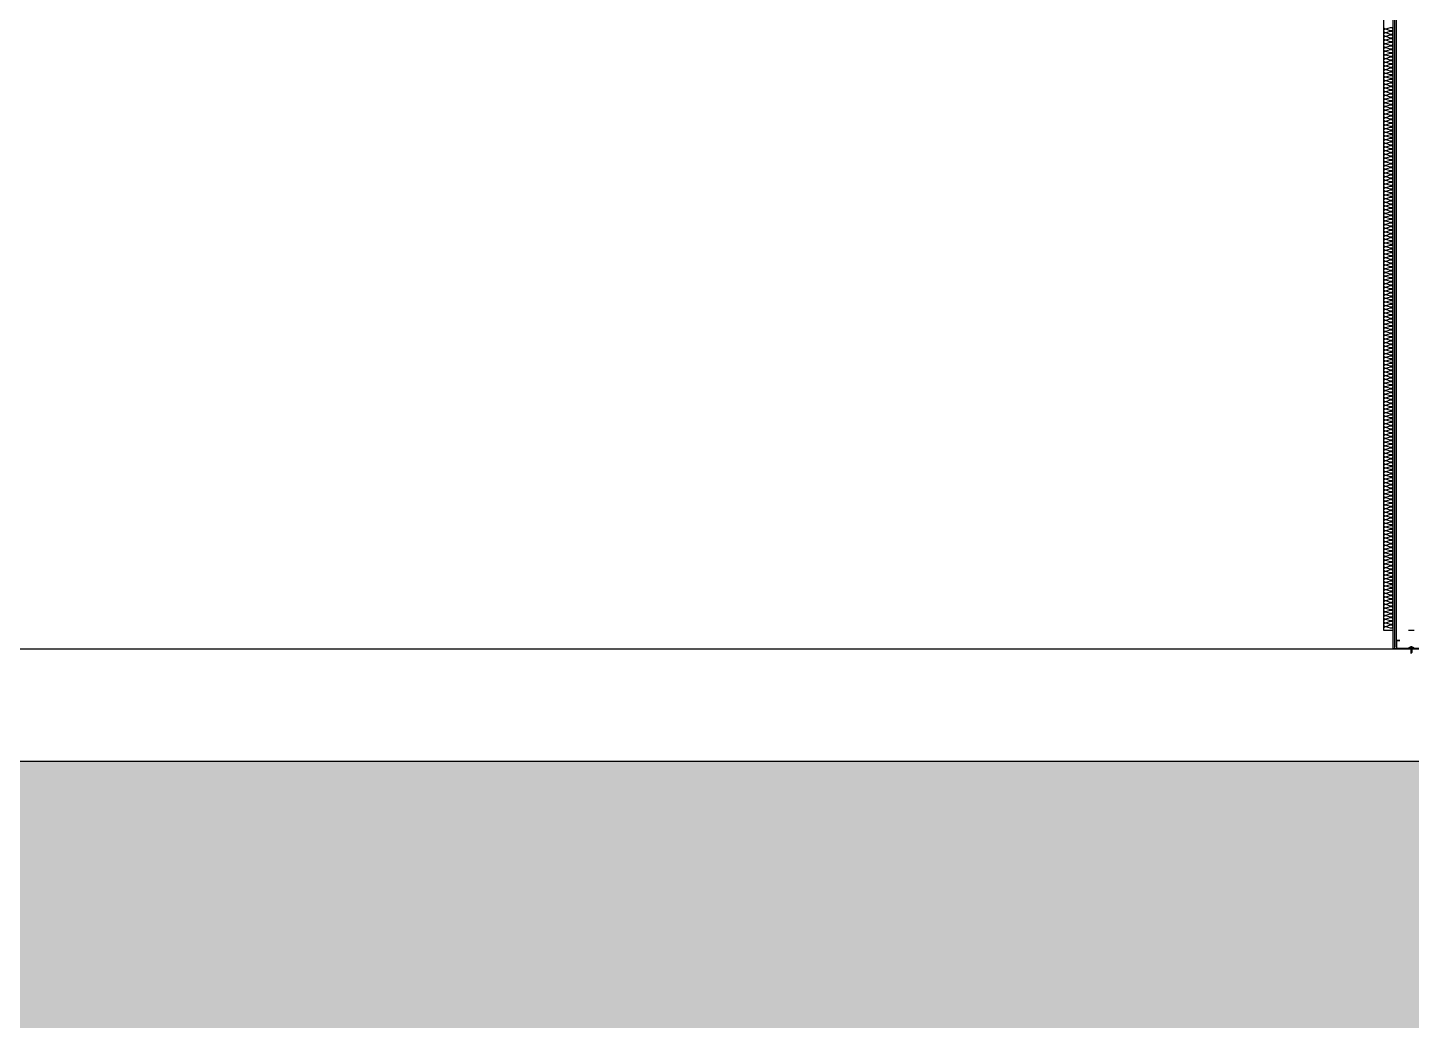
# Model space of a CAD drawing. Header units: millimetres. Extents: x 19868 to 801382, y -4805 to 85279.
# Drawn here: x 337488 to 344988, y 32914 to 38296 of the extents above; entities that cross this region are included whole.
import ezdxf

# ---------------------------------------------------------------- set-up
doc = ezdxf.new("R2010")
doc.units = ezdxf.units.MM
doc.header["$LTSCALE"] = 250
for name, color, linetype in [('8입면선', 8, 'Continuous'), ('A-FIN', 6, 'Continuous'), ('A-WALL-D', 7, 'Continuous'), ('A-버림CONC', 4, 'Continuous'), ('GAGAM-DT', 7, 'Continuous'), ('ISL', 251, 'Continuous'), ('입면', 7, 'Continuous'), ('지반', 254, 'Continuous')]:
    doc.layers.add(name, color=color, linetype=linetype)
doc.layers.add('CK', color=221, linetype='Continuous', plot=False)

# ---------------------------------------------------------------- blocks, each defined once
blk = doc.blocks.new('*U117')
at = {"layer": '8입면선', "color": 8}
for p, q in [((3316397.6, 471911.4), (3316397.6, 480331.4)), ((3316577.6, 471911.4), (3316577.6, 480331.4))]:
    blk.add_line(p, q, dxfattribs=at)
at = {"layer": 'A-WALL-D'}
for p, q in [((3316387.6, 480331.4), (3316387.6, 471911.4)), ((3316407.6, 480331.4), (3316387.6, 480331.4)), ((3316407.6, 471921.4), (3316407.6, 480331.4)), ((3316567.6, 471921.4), (3316567.6, 480331.4)), ((3316587.6, 480331.4), (3316567.6, 480331.4)), ((3316587.6, 480331.4), (3316587.6, 471911.4)), ((3316407.6, 471911.4), (3316387.6, 471911.4)), ((3316587.6, 471911.4), (3316567.6, 471911.4))]:
    blk.add_line(p, q, dxfattribs=at)
at = {"layer": 'CK', "linetype": 'Continuous'}
blk.add_line((3316472.9, 472011.4), (3316502.3, 472011.4), dxfattribs=at)
at = {"layer": 'GAGAM-DT', "color": 8}
for p, q in [((3316492.7, 480325.6), (3316482.8, 480325.6)), ((3316482.8, 480325.6), (3316482.8, 480322.1)), ((3316491.2, 480320.6), (3316484.3, 480320.6)), ((3316485.3, 480325.6), (3316485.3, 480357)), ((3316490.3, 480351.5), (3316485.3, 480357)), ((3316485.3, 480325.6), (3316485.3, 480320.6)), ((3316490.3, 480325.6), (3316490.3, 480351.5)), ((3316490.3, 480325.6), (3316490.3, 480320.6)), ((3316492.7, 480325.6), (3316492.7, 480322.1)), ((3316482.8, 471917.2), (3316482.8, 471920.7)), ((3316492.7, 471917.2), (3316482.8, 471917.2)), ((3316491.2, 471922.2), (3316484.3, 471922.2)), ((3316485.3, 471917.2), (3316485.3, 471922.2)), ((3316485.3, 471917.2), (3316485.3, 471885.8)), ((3316490.3, 471917.2), (3316490.3, 471922.2)), ((3316490.3, 471917.2), (3316490.3, 471891.3)), ((3316492.7, 471917.2), (3316492.7, 471920.7)), ((3316490.3, 471891.3), (3316485.3, 471885.8))]:
    blk.add_line(p, q, dxfattribs=at)
for centre, start, end in [((3316484.3, 480322.1), 180, 270), ((3316491.2, 480322.1), 270, 0), ((3316484.3, 471920.7), 90, 180), ((3316491.2, 471920.7), 0, 90)]:
    blk.add_arc(centre, 1.51, start, end, dxfattribs=at)
at = {"layer": '입면', "color": 6}
for p, q in [((3316407.6, 480286.4), (3316407.6, 480331.4)), ((3316407.6, 480331.4), (3316472.9, 480331.4)), ((3316472.4, 480330.2), (3316408.8, 480330.2)), ((3316408.8, 480330.2), (3316408.8, 480287.6)), ((3316477.4, 480324.4), (3316472.4, 480330.2)), ((3316472.9, 480331.4), (3316477.9, 480325.6)), ((3316497.8, 480324.4), (3316477.4, 480324.4)), ((3316477.9, 480325.6), (3316497.3, 480325.6)), ((3316497.3, 480325.6), (3316502.3, 480331.4)), ((3316502.8, 480330.2), (3316497.8, 480324.4)), ((3316502.3, 480331.4), (3316567.6, 480331.4)), ((3316566.4, 480330.2), (3316502.8, 480330.2)), ((3316566.4, 480287.6), (3316566.4, 480330.2)), ((3316567.6, 480331.4), (3316567.6, 480286.4)), ((3316425.4, 480286.4), (3316407.6, 480286.4)), ((3316408.8, 480287.6), (3316425.4, 480287.6)), ((3316425.4, 480287.6), (3316425.4, 480286.4)), ((3316549.8, 480286.4), (3316549.8, 480287.6)), ((3316549.8, 480287.6), (3316566.4, 480287.6)), ((3316567.6, 480286.4), (3316549.8, 480286.4)), ((3316425.4, 471956.4), (3316407.6, 471956.4)), ((3316407.6, 471956.4), (3316407.6, 471911.4)), ((3316407.6, 471911.4), (3316472.9, 471911.4)), ((3316408.8, 471912.6), (3316408.8, 471955.2)), ((3316408.8, 471955.2), (3316425.4, 471955.2)), ((3316472.4, 471912.6), (3316408.8, 471912.6)), ((3316425.4, 471955.2), (3316425.4, 471956.4)), ((3316477.4, 471918.5), (3316472.4, 471912.6)), ((3316472.9, 471911.4), (3316477.9, 471917.3)), ((3316497.8, 471918.5), (3316477.4, 471918.5)), ((3316477.9, 471917.3), (3316497.3, 471917.3)), ((3316497.3, 471917.3), (3316502.3, 471911.4)), ((3316502.8, 471912.6), (3316497.8, 471918.5)), ((3316502.3, 471911.4), (3316567.6, 471911.4)), ((3316566.4, 471912.6), (3316502.8, 471912.6)), ((3316567.6, 471956.4), (3316549.8, 471956.4)), ((3316549.8, 471956.4), (3316549.8, 471955.2)), ((3316549.8, 471955.2), (3316566.4, 471955.2)), ((3316566.4, 471955.2), (3316566.4, 471912.6)), ((3316567.6, 471911.4), (3316567.6, 471956.4))]:
    blk.add_line(p, q, dxfattribs=at)

msp = doc.modelspace()

# ---------------------------------------------------------------- hatches: boundary and pattern name
at = {"layer": '지반'}
h = msp.add_hatch(dxfattribs=at)
h.set_pattern_fill('EARTH', color=251, scale=70, angle=45)
h.paths.add_polyline_path([(230117.8, 33228.9), (230117.8, 23234.4), (380882.4, 23234.4), (380882.4, 34608.9), (372088.2, 34608.9), (372088.2, 34478.9), (372138.2, 34478.9), (372138.2, 34418.9), (371888.2, 34418.9), (371888.2, 34478.9), (371938.2, 34478.9), (371938.2, 34628.9), (369888.2, 34628.9), (369888.2, 33808.9), (369988.2, 33808.9), (369988.2, 33748.9), (369018.2, 33748.9), (369018.2, 33808.9), (369118.2, 33808.9), (369118.2, 34448.9), (368478.2, 34448.9), (368298.2, 34268.9), (366478.2, 34268.9), (366298.2, 34448.9), (365558.2, 34448.9), (365558.2, 33808.9), (365658.2, 33808.9), (365658.2, 33748.9), (364718.2, 33748.9), (364718.2, 33808.9), (364818.2, 33808.9), (364818.2, 34248.9), (359718.2, 34248.9), (359648.2, 34318.9), (332888.2, 34318.9), (332888.2, 33878.9), (332988.2, 33878.9), (332988.2, 33818.9), (332188.2, 33818.9), (332188.2, 33878.9), (332288.2, 33878.9), (332288.2, 34518.9), (331358.2, 34518.9), (331178.2, 34338.9), (329598.2, 34338.9), (329418.2, 34518.9), (328588.2, 34518.9), (328588.2, 33878.9), (328688.2, 33878.9), (328688.2, 33818.9), (327888.2, 33818.9), (327888.2, 33078.9), (327988.2, 33078.9), (327988.2, 33018.9), (327388.2, 33018.9), (327388.2, 33078.9), (327488.2, 33078.9), (327488.2, 33418.9), (324988.2, 33418.9), (324988.2, 32878.9), (325088.2, 32878.9), (325088.2, 32818.9), (324288.2, 32818.9), (324288.2, 32878.9), (324388.2, 32878.9), (324388.2, 33418.9), (320338.2, 33418.9), (319938.2, 33018.9), (307728.2, 33018.9), (307658.2, 32948.9), (300918.2, 32948.9), (300918.2, 33008.9), (301018.2, 33008.9), (301018.2, 33848.9), (301618.2, 33848.9), (301618.2, 34398.9), (298258.2, 34398.9), (298258.2, 33808.9), (298358.2, 33808.9), (298358.2, 33748.9), (297388.2, 33748.9), (297388.2, 33808.9), (297488.2, 33808.9), (297488.2, 34622.3), (297370.2, 34622.3), (297370.2, 34603.9), (297320.2, 34603.9), (297320.2, 34622.3), (297088.2, 34622.3), (297088.2, 34682.3), (297138.2, 34682.3), (297138.2, 34831.6), (294813.2, 34820.3), (292488.3, 34808.9), (280638.2, 34568.9), (268788.2, 34328.9), (245888.2, 34228.9), (237788.2, 33228.9)])

# ---------------------------------------------------------------- linework, layer by layer
at = {"layer": 'A-FIN'}
msp.add_line((332488.2, 34928.9), (365288.2, 34928.9), dxfattribs=at)
at = {"layer": 'A-버림CONC'}
msp.add_lwpolyline([(332888.2, 34318.9), (359648.2, 34318.9), (359718.2, 34248.9), (364818.2, 34248.9)], dxfattribs=at)
at = {"layer": 'ISL'}
msp.add_lwpolyline([(332488.2, 35028.9), (332538.2, 35028.9), (332538.2, 42428.9), (333338.2, 42428.9), (333338.2, 43328.9), (337438.2, 43328.9), (337438.2, 42378.9), (338338.2, 42378.9), (338338.2, 43298.9), (344838.2, 43298.9), (344838.2, 35028.9), (344888.2, 35028.9)], dxfattribs=at)
msp.add_lwpolyline([(344838.2, 38298.9, 0.509267), (344850.3, 38290.1), (344876.1, 38297.8, -1.372593), (344876.1, 38280.1), (344850.3, 38287.8, 0.509267), (344838.2, 38278.9, 0.509267), (344850.3, 38270.1), (344876.1, 38277.8, -1.372593), (344876.1, 38260.1), (344850.3, 38267.8, 0.509267), (344838.2, 38258.9, 0.509267), (344850.3, 38250.1), (344876.1, 38257.8, -1.372593), (344876.1, 38240.1), (344850.3, 38247.8, 0.509267), (344838.2, 38238.9, 0.509267), (344850.3, 38230.1), (344876.1, 38237.8, -1.372593), (344876.1, 38220.1), (344850.3, 38227.8, 0.509267), (344838.2, 38218.9, 0.509267), (344850.3, 38210.1), (344876.1, 38217.8, -1.372593), (344876.1, 38200.1), (344850.3, 38207.8, 0.509267), (344838.2, 38198.9, 0.509267), (344850.3, 38190.1), (344876.1, 38197.8, -1.372593), (344876.1, 38180.1), (344850.3, 38187.8, 0.509267), (344838.2, 38178.9, 0.509267), (344850.3, 38170.1), (344876.1, 38177.8, -1.372593), (344876.1, 38160.1), (344850.3, 38167.8, 0.509267), (344838.2, 38158.9, 0.509267), (344850.3, 38150.1), (344876.1, 38157.8, -1.372593), (344876.1, 38140.1), (344850.3, 38147.8, 0.509267), (344838.2, 38138.9, 0.509267), (344850.3, 38130.1), (344876.1, 38137.8, -1.372593), (344876.1, 38120.1), (344850.3, 38127.8, 0.509267), (344838.2, 38118.9, 0.509267), (344850.3, 38110.1), (344876.1, 38117.8, -1.372593), (344876.1, 38100.1), (344850.3, 38107.8, 0.509267), (344838.2, 38098.9, 0.509267), (344850.3, 38090.1), (344876.1, 38097.8, -1.372593), (344876.1, 38080.1), (344850.3, 38087.8, 0.509267), (344838.2, 38078.9, 0.509267), (344850.3, 38070.1), (344876.1, 38077.8, -1.372593), (344876.1, 38060.1), (344850.3, 38067.8, 0.509267), (344838.2, 38058.9, 0.509267), (344850.3, 38050.1), (344876.1, 38057.8, -1.372593), (344876.1, 38040.1), (344850.3, 38047.8, 0.509267), (344838.2, 38038.9, 0.509267), (344850.3, 38030.1), (344876.1, 38037.8, -1.372593), (344876.1, 38020.1), (344850.3, 38027.8, 0.509267), (344838.2, 38018.9, 0.509267), (344850.3, 38010.1), (344876.1, 38017.8, -1.372593), (344876.1, 38000.1), (344850.3, 38007.8, 0.509267), (344838.2, 37998.9, 0.509267), (344850.3, 37990.1), (344876.1, 37997.8, -1.372593), (344876.1, 37980.1), (344850.3, 37987.8, 0.509267), (344838.2, 37978.9, 0.509267), (344850.3, 37970.1), (344876.1, 37977.8, -1.372593), (344876.1, 37960.1), (344850.3, 37967.8, 0.509267), (344838.2, 37958.9, 0.509267), (344850.3, 37950.1), (344876.1, 37957.8, -1.372593), (344876.1, 37940.1), (344850.3, 37947.8, 0.509267), (344838.2, 37938.9, 0.509267), (344850.3, 37930.1), (344876.1, 37937.8, -1.372593), (344876.1, 37920.1), (344850.3, 37927.8, 0.509267), (344838.2, 37918.9, 0.509267), (344850.3, 37910.1), (344876.1, 37917.8, -1.372593), (344876.1, 37900.1), (344850.3, 37907.8, 0.509267), (344838.2, 37898.9, 0.509267), (344850.3, 37890.1), (344876.1, 37897.8, -1.372593), (344876.1, 37880.1), (344850.3, 37887.8, 0.509267), (344838.2, 37878.9, 0.509267), (344850.3, 37870.1), (344876.1, 37877.8, -1.372593), (344876.1, 37860.1), (344850.3, 37867.8, 0.509267), (344838.2, 37858.9, 0.509267), (344850.3, 37850.1), (344876.1, 37857.8, -1.372593), (344876.1, 37840.1), (344850.3, 37847.8, 0.509267), (344838.2, 37838.9, 0.509267), (344850.3, 37830.1), (344876.1, 37837.8, -1.372593), (344876.1, 37820.1), (344850.3, 37827.8, 0.509267), (344838.2, 37818.9, 0.509267), (344850.3, 37810.1), (344876.1, 37817.8, -1.372593), (344876.1, 37800.1), (344850.3, 37807.8, 0.509267), (344838.2, 37798.9, 0.509267), (344850.3, 37790.1), (344876.1, 37797.8, -1.372593), (344876.1, 37780.1), (344850.3, 37787.8, 0.509267), (344838.2, 37778.9, 0.509267), (344850.3, 37770.1), (344876.1, 37777.8, -1.372593), (344876.1, 37760.1), (344850.3, 37767.8, 0.509267), (344838.2, 37758.9, 0.509267), (344850.3, 37750.1), (344876.1, 37757.8, -1.372593), (344876.1, 37740.1), (344850.3, 37747.8, 0.509267), (344838.2, 37738.9, 0.509267), (344850.3, 37730.1), (344876.1, 37737.8, -1.372593), (344876.1, 37720.1), (344850.3, 37727.8, 0.509267), (344838.2, 37718.9, 0.509267), (344850.3, 37710.1), (344876.1, 37717.8, -1.372593), (344876.1, 37700.1), (344850.3, 37707.8, 0.509267), (344838.2, 37698.9, 0.509267), (344850.3, 37690.1), (344876.1, 37697.8, -1.372593), (344876.1, 37680.1), (344850.3, 37687.8, 0.509267), (344838.2, 37678.9, 0.509267), (344850.3, 37670.1), (344876.1, 37677.8, -1.372593), (344876.1, 37660.1), (344850.3, 37667.8, 0.509267), (344838.2, 37658.9, 0.509267), (344850.3, 37650.1), (344876.1, 37657.8, -1.372593), (344876.1, 37640.1), (344850.3, 37647.8, 0.509267), (344838.2, 37638.9, 0.509267), (344850.3, 37630.1), (344876.1, 37637.8, -1.372593), (344876.1, 37620.1), (344850.3, 37627.8, 0.509267), (344838.2, 37618.9, 0.509267), (344850.3, 37610.1), (344876.1, 37617.8, -1.372593), (344876.1, 37600.1), (344850.3, 37607.8, 0.509267), (344838.2, 37598.9, 0.509267), (344850.3, 37590.1), (344876.1, 37597.8, -1.372593), (344876.1, 37580.1), (344850.3, 37587.8, 0.509267), (344838.2, 37578.9, 0.509267), (344850.3, 37570.1), (344876.1, 37577.8, -1.372593), (344876.1, 37560.1), (344850.3, 37567.8, 0.509267), (344838.2, 37558.9, 0.509267), (344850.3, 37550.1), (344876.1, 37557.8, -1.372593), (344876.1, 37540.1), (344850.3, 37547.8, 0.509267), (344838.2, 37538.9, 0.509267), (344850.3, 37530.1), (344876.1, 37537.8, -1.372593), (344876.1, 37520.1), (344850.3, 37527.8, 0.509267), (344838.2, 37518.9, 0.509267), (344850.3, 37510.1), (344876.1, 37517.8, -1.372593), (344876.1, 37500.1), (344850.3, 37507.8, 0.509267), (344838.2, 37498.9, 0.509267), (344850.3, 37490.1), (344876.1, 37497.8, -1.372593), (344876.1, 37480.1), (344850.3, 37487.8, 0.509267), (344838.2, 37478.9, 0.509267), (344850.3, 37470.1), (344876.1, 37477.8, -1.372593), (344876.1, 37460.1), (344850.3, 37467.8, 0.509267), (344838.2, 37458.9, 0.509267), (344850.3, 37450.1), (344876.1, 37457.8, -1.372593), (344876.1, 37440.1), (344850.3, 37447.8, 0.509267), (344838.2, 37438.9, 0.509267), (344850.3, 37430.1), (344876.1, 37437.8, -1.372593), (344876.1, 37420.1), (344850.3, 37427.8, 0.509267), (344838.2, 37418.9, 0.509267), (344850.3, 37410.1), (344876.1, 37417.8, -1.372593), (344876.1, 37400.1), (344850.3, 37407.8, 0.509267), (344838.2, 37398.9, 0.509267), (344850.3, 37390.1), (344876.1, 37397.8, -1.372593), (344876.1, 37380.1), (344850.3, 37387.8, 0.509267), (344838.2, 37378.9, 0.509267), (344850.3, 37370.1), (344876.1, 37377.8, -1.372593), (344876.1, 37360.1), (344850.3, 37367.8, 0.509267), (344838.2, 37358.9, 0.509267), (344850.3, 37350.1), (344876.1, 37357.8, -1.372593), (344876.1, 37340.1), (344850.3, 37347.8, 0.509267), (344838.2, 37338.9, 0.509267), (344850.3, 37330.1), (344876.1, 37337.8, -1.372593), (344876.1, 37320.1), (344850.3, 37327.8, 0.509267), (344838.2, 37318.9, 0.509267), (344850.3, 37310.1), (344876.1, 37317.8, -1.372593), (344876.1, 37300.1), (344850.3, 37307.8, 0.509267), (344838.2, 37298.9, 0.509267), (344850.3, 37290.1), (344876.1, 37297.8, -1.372593), (344876.1, 37280.1), (344850.3, 37287.8, 0.509267), (344838.2, 37278.9, 0.509267), (344850.3, 37270.1), (344876.1, 37277.8, -1.372593), (344876.1, 37260.1), (344850.3, 37267.8, 0.509267), (344838.2, 37258.9, 0.509267), (344850.3, 37250.1), (344876.1, 37257.8, -1.372593), (344876.1, 37240.1), (344850.3, 37247.8, 0.509267), (344838.2, 37238.9, 0.509267), (344850.3, 37230.1), (344876.1, 37237.8, -1.372593), (344876.1, 37220.1), (344850.3, 37227.8, 0.509267), (344838.2, 37218.9, 0.509267), (344850.3, 37210.1), (344876.1, 37217.8, -1.372593), (344876.1, 37200.1), (344850.3, 37207.8, 0.509267), (344838.2, 37198.9, 0.509267), (344850.3, 37190.1), (344876.1, 37197.8, -1.372593), (344876.1, 37180.1), (344850.3, 37187.8, 0.509267), (344838.2, 37178.9, 0.509267), (344850.3, 37170.1), (344876.1, 37177.8, -1.372593), (344876.1, 37160.1), (344850.3, 37167.8, 0.509267), (344838.2, 37158.9, 0.509267), (344850.3, 37150.1), (344876.1, 37157.8, -1.372593), (344876.1, 37140.1), (344850.3, 37147.8, 0.509267), (344838.2, 37138.9, 0.509267), (344850.3, 37130.1), (344876.1, 37137.8, -1.372593), (344876.1, 37120.1), (344850.3, 37127.8, 0.509267), (344838.2, 37118.9, 0.509267), (344850.3, 37110.1), (344876.1, 37117.8, -1.372593), (344876.1, 37100.1), (344850.3, 37107.8, 0.509267), (344838.2, 37098.9, 0.509267), (344850.3, 37090.1), (344876.1, 37097.8, -1.372593), (344876.1, 37080.1), (344850.3, 37087.8, 0.509267), (344838.2, 37078.9, 0.509267), (344850.3, 37070.1), (344876.1, 37077.8, -1.372593), (344876.1, 37060.1), (344850.3, 37067.8, 0.509267), (344838.2, 37058.9, 0.509267), (344850.3, 37050.1), (344876.1, 37057.8, -1.372593), (344876.1, 37040.1), (344850.3, 37047.8, 0.509267), (344838.2, 37038.9, 0.509267), (344850.3, 37030.1), (344876.1, 37037.8, -1.372593), (344876.1, 37020.1), (344850.3, 37027.8, 0.509267), (344838.2, 37018.9, 0.509267), (344850.3, 37010.1), (344876.1, 37017.8, -1.372593), (344876.1, 37000.1), (344850.3, 37007.8, 0.509267), (344838.2, 36998.9, 0.509267), (344850.3, 36990.1), (344876.1, 36997.8, -1.372593), (344876.1, 36980.1), (344850.3, 36987.8, 0.509267), (344838.2, 36978.9, 0.509267), (344850.3, 36970.1), (344876.1, 36977.8, -1.372593), (344876.1, 36960.1), (344850.3, 36967.8, 0.509267), (344838.2, 36958.9, 0.509267), (344850.3, 36950.1), (344876.1, 36957.8, -1.372593), (344876.1, 36940.1), (344850.3, 36947.8, 0.509267), (344838.2, 36938.9, 0.509267), (344850.3, 36930.1), (344876.1, 36937.8, -1.372593), (344876.1, 36920.1), (344850.3, 36927.8, 0.509267), (344838.2, 36918.9, 0.509267), (344850.3, 36910.1), (344876.1, 36917.8, -1.372593), (344876.1, 36900.1), (344850.3, 36907.8, 0.509267), (344838.2, 36898.9, 0.509267), (344850.3, 36890.1), (344876.1, 36897.8, -1.372593), (344876.1, 36880.1), (344850.3, 36887.8, 0.509267), (344838.2, 36878.9, 0.509267), (344850.3, 36870.1), (344876.1, 36877.8, -1.372593), (344876.1, 36860.1), (344850.3, 36867.8, 0.509267), (344838.2, 36858.9, 0.509267), (344850.3, 36850.1), (344876.1, 36857.8, -1.372593), (344876.1, 36840.1), (344850.3, 36847.8, 0.509267), (344838.2, 36838.9, 0.509267), (344850.3, 36830.1), (344876.1, 36837.8, -1.372593), (344876.1, 36820.1), (344850.3, 36827.8, 0.509267), (344838.2, 36818.9, 0.509267), (344850.3, 36810.1), (344876.1, 36817.8, -1.372593), (344876.1, 36800.1), (344850.3, 36807.8, 0.509267), (344838.2, 36798.9, 0.509267), (344850.3, 36790.1), (344876.1, 36797.8, -1.372593), (344876.1, 36780.1), (344850.3, 36787.8, 0.509267), (344838.2, 36778.9, 0.509267), (344850.3, 36770.1), (344876.1, 36777.8, -1.372593), (344876.1, 36760.1), (344850.3, 36767.8, 0.509267), (344838.2, 36758.9, 0.509267), (344850.3, 36750.1), (344876.1, 36757.8, -1.372593), (344876.1, 36740.1), (344850.3, 36747.8, 0.509267), (344838.2, 36738.9, 0.509267), (344850.3, 36730.1), (344876.1, 36737.8, -1.372593), (344876.1, 36720.1), (344850.3, 36727.8, 0.509267), (344838.2, 36718.9, 0.509267), (344850.3, 36710.1), (344876.1, 36717.8, -1.372593), (344876.1, 36700.1), (344850.3, 36707.8, 0.509267), (344838.2, 36698.9, 0.509267), (344850.3, 36690.1), (344876.1, 36697.8, -1.372593), (344876.1, 36680.1), (344850.3, 36687.8, 0.509267), (344838.2, 36678.9, 0.509267), (344850.3, 36670.1), (344876.1, 36677.8, -1.372593), (344876.1, 36660.1), (344850.3, 36667.8, 0.509267), (344838.2, 36658.9, 0.509267), (344850.3, 36650.1), (344876.1, 36657.8, -1.372593), (344876.1, 36640.1), (344850.3, 36647.8, 0.509267), (344838.2, 36638.9, 0.509267), (344850.3, 36630.1), (344876.1, 36637.8, -1.372593), (344876.1, 36620.1), (344850.3, 36627.8, 0.509267), (344838.2, 36618.9, 0.509267), (344850.3, 36610.1), (344876.1, 36617.8, -1.372593), (344876.1, 36600.1), (344850.3, 36607.8, 0.509267), (344838.2, 36598.9, 0.509267), (344850.3, 36590.1), (344876.1, 36597.8, -1.372593), (344876.1, 36580.1), (344850.3, 36587.8, 0.509267), (344838.2, 36578.9, 0.509267), (344850.3, 36570.1), (344876.1, 36577.8, -1.372593), (344876.1, 36560.1), (344850.3, 36567.8, 0.509267), (344838.2, 36558.9, 0.509267), (344850.3, 36550.1), (344876.1, 36557.8, -1.372593), (344876.1, 36540.1), (344850.3, 36547.8, 0.509267), (344838.2, 36538.9, 0.509267), (344850.3, 36530.1), (344876.1, 36537.8, -1.372593), (344876.1, 36520.1), (344850.3, 36527.8, 0.509267), (344838.2, 36518.9, 0.509267), (344850.3, 36510.1), (344876.1, 36517.8, -1.372593), (344876.1, 36500.1), (344850.3, 36507.8, 0.509267), (344838.2, 36498.9, 0.509267), (344850.3, 36490.1), (344876.1, 36497.8, -1.372593), (344876.1, 36480.1), (344850.3, 36487.8, 0.509267), (344838.2, 36478.9, 0.509267), (344850.3, 36470.1), (344876.1, 36477.8, -1.372593), (344876.1, 36460.1), (344850.3, 36467.8, 0.509267), (344838.2, 36458.9, 0.509267), (344850.3, 36450.1), (344876.1, 36457.8, -1.372593), (344876.1, 36440.1), (344850.3, 36447.8, 0.509267), (344838.2, 36438.9, 0.509267), (344850.3, 36430.1), (344876.1, 36437.8, -1.372593), (344876.1, 36420.1), (344850.3, 36427.8, 0.509267), (344838.2, 36418.9, 0.509267), (344850.3, 36410.1), (344876.1, 36417.8, -1.372593), (344876.1, 36400.1), (344850.3, 36407.8, 0.509267), (344838.2, 36398.9, 0.509267), (344850.3, 36390.1), (344876.1, 36397.8, -1.372593), (344876.1, 36380.1), (344850.3, 36387.8, 0.509267), (344838.2, 36378.9, 0.509267), (344850.3, 36370.1), (344876.1, 36377.8, -1.372593), (344876.1, 36360.1), (344850.3, 36367.8, 0.509267), (344838.2, 36358.9, 0.509267), (344850.3, 36350.1), (344876.1, 36357.8, -1.372593), (344876.1, 36340.1), (344850.3, 36347.8, 0.509267), (344838.2, 36338.9, 0.509267), (344850.3, 36330.1), (344876.1, 36337.8, -1.372593), (344876.1, 36320.1), (344850.3, 36327.8, 0.509267), (344838.2, 36318.9, 0.509267), (344850.3, 36310.1), (344876.1, 36317.8, -1.372593), (344876.1, 36300.1), (344850.3, 36307.8, 0.509267), (344838.2, 36298.9, 0.509267), (344850.3, 36290.1), (344876.1, 36297.8, -1.372593), (344876.1, 36280.1), (344850.3, 36287.8, 0.509267), (344838.2, 36278.9, 0.509267), (344850.3, 36270.1), (344876.1, 36277.8, -1.372593), (344876.1, 36260.1), (344850.3, 36267.8, 0.509267), (344838.2, 36258.9, 0.509267), (344850.3, 36250.1), (344876.1, 36257.8, -1.372593), (344876.1, 36240.1), (344850.3, 36247.8, 0.509267), (344838.2, 36238.9, 0.509267), (344850.3, 36230.1), (344876.1, 36237.8, -1.372593), (344876.1, 36220.1), (344850.3, 36227.8, 0.509267), (344838.2, 36218.9, 0.509267), (344850.3, 36210.1), (344876.1, 36217.8, -1.372593), (344876.1, 36200.1), (344850.3, 36207.8, 0.509267), (344838.2, 36198.9, 0.509267), (344850.3, 36190.1), (344876.1, 36197.8, -1.372593), (344876.1, 36180.1), (344850.3, 36187.8, 0.509267), (344838.2, 36178.9, 0.509267), (344850.3, 36170.1), (344876.1, 36177.8, -1.372593), (344876.1, 36160.1), (344850.3, 36167.8, 0.509267), (344838.2, 36158.9, 0.509267), (344850.3, 36150.1), (344876.1, 36157.8, -1.372593), (344876.1, 36140.1), (344850.3, 36147.8, 0.509267), (344838.2, 36138.9, 0.509267), (344850.3, 36130.1), (344876.1, 36137.8, -1.372593), (344876.1, 36120.1), (344850.3, 36127.8, 0.509267), (344838.2, 36118.9, 0.509267), (344850.3, 36110.1), (344876.1, 36117.8, -1.372593), (344876.1, 36100.1), (344850.3, 36107.8, 0.509267), (344838.2, 36098.9, 0.509267), (344850.3, 36090.1), (344876.1, 36097.8, -1.372593), (344876.1, 36080.1), (344850.3, 36087.8, 0.509267), (344838.2, 36078.9, 0.509267), (344850.3, 36070.1), (344876.1, 36077.8, -1.372593), (344876.1, 36060.1), (344850.3, 36067.8, 0.509267), (344838.2, 36058.9, 0.509267), (344850.3, 36050.1), (344876.1, 36057.8, -1.372593), (344876.1, 36040.1), (344850.3, 36047.8, 0.509267), (344838.2, 36038.9, 0.509267), (344850.3, 36030.1), (344876.1, 36037.8, -1.372593), (344876.1, 36020.1), (344850.3, 36027.8, 0.509267), (344838.2, 36018.9, 0.509267), (344850.3, 36010.1), (344876.1, 36017.8, -1.372593), (344876.1, 36000.1), (344850.3, 36007.8, 0.509267), (344838.2, 35998.9, 0.509267), (344850.3, 35990.1), (344876.1, 35997.8, -1.372593), (344876.1, 35980.1), (344850.3, 35987.8, 0.509267), (344838.2, 35978.9, 0.509267), (344850.3, 35970.1), (344876.1, 35977.8, -1.372593), (344876.1, 35960.1), (344850.3, 35967.8, 0.509267), (344838.2, 35958.9, 0.509267), (344850.3, 35950.1), (344876.1, 35957.8, -1.372593), (344876.1, 35940.1), (344850.3, 35947.8, 0.509267), (344838.2, 35938.9, 0.509267), (344850.3, 35930.1), (344876.1, 35937.8, -1.372593), (344876.1, 35920.1), (344850.3, 35927.8, 0.509267), (344838.2, 35918.9, 0.509267), (344850.3, 35910.1), (344876.1, 35917.8, -1.372593), (344876.1, 35900.1), (344850.3, 35907.8, 0.509267), (344838.2, 35898.9, 0.509267), (344850.3, 35890.1), (344876.1, 35897.8, -1.372593), (344876.1, 35880.1), (344850.3, 35887.8, 0.509267), (344838.2, 35878.9, 0.509267), (344850.3, 35870.1), (344876.1, 35877.8, -1.372593), (344876.1, 35860.1), (344850.3, 35867.8, 0.509267), (344838.2, 35858.9, 0.509267), (344850.3, 35850.1), (344876.1, 35857.8, -1.372593), (344876.1, 35840.1), (344850.3, 35847.8, 0.509267), (344838.2, 35838.9, 0.509267), (344850.3, 35830.1), (344876.1, 35837.8, -1.372593), (344876.1, 35820.1), (344850.3, 35827.8, 0.509267), (344838.2, 35818.9, 0.509267), (344850.3, 35810.1), (344876.1, 35817.8, -1.372593), (344876.1, 35800.1), (344850.3, 35807.8, 0.509267), (344838.2, 35798.9, 0.509267), (344850.3, 35790.1), (344876.1, 35797.8, -1.372593), (344876.1, 35780.1), (344850.3, 35787.8, 0.509267), (344838.2, 35778.9, 0.509267), (344850.3, 35770.1), (344876.1, 35777.8, -1.372593), (344876.1, 35760.1), (344850.3, 35767.8, 0.509267), (344838.2, 35758.9, 0.509267), (344850.3, 35750.1), (344876.1, 35757.8, -1.372593), (344876.1, 35740.1), (344850.3, 35747.8, 0.509267), (344838.2, 35738.9, 0.509267), (344850.3, 35730.1), (344876.1, 35737.8, -1.372593), (344876.1, 35720.1), (344850.3, 35727.8, 0.509267), (344838.2, 35718.9, 0.509267), (344850.3, 35710.1), (344876.1, 35717.8, -1.372593), (344876.1, 35700.1), (344850.3, 35707.8, 0.509267), (344838.2, 35698.9, 0.509267), (344850.3, 35690.1), (344876.1, 35697.8, -1.372593), (344876.1, 35680.1), (344850.3, 35687.8, 0.509267), (344838.2, 35678.9, 0.509267), (344850.3, 35670.1), (344876.1, 35677.8, -1.372593), (344876.1, 35660.1), (344850.3, 35667.8, 0.509267), (344838.2, 35658.9, 0.509267), (344850.3, 35650.1), (344876.1, 35657.8, -1.372593), (344876.1, 35640.1), (344850.3, 35647.8, 0.509267), (344838.2, 35638.9, 0.509267), (344850.3, 35630.1), (344876.1, 35637.8, -1.372593), (344876.1, 35620.1), (344850.3, 35627.8, 0.509267), (344838.2, 35618.9, 0.509267), (344850.3, 35610.1), (344876.1, 35617.8, -1.372593), (344876.1, 35600.1), (344850.3, 35607.8, 0.509267), (344838.2, 35598.9, 0.509267), (344850.3, 35590.1), (344876.1, 35597.8, -1.372593), (344876.1, 35580.1), (344850.3, 35587.8, 0.509267), (344838.2, 35578.9, 0.509267), (344850.3, 35570.1), (344876.1, 35577.8, -1.372593), (344876.1, 35560.1), (344850.3, 35567.8, 0.509267), (344838.2, 35558.9, 0.509267), (344850.3, 35550.1), (344876.1, 35557.8, -1.372593), (344876.1, 35540.1), (344850.3, 35547.8, 0.509267), (344838.2, 35538.9, 0.509267), (344850.3, 35530.1), (344876.1, 35537.8, -1.372593), (344876.1, 35520.1), (344850.3, 35527.8, 0.509267), (344838.2, 35518.9, 0.509267), (344850.3, 35510.1), (344876.1, 35517.8, -1.372593), (344876.1, 35500.1), (344850.3, 35507.8, 0.509267), (344838.2, 35498.9, 0.509267), (344850.3, 35490.1), (344876.1, 35497.8, -1.372593), (344876.1, 35480.1), (344850.3, 35487.8, 0.509267), (344838.2, 35478.9, 0.509267), (344850.3, 35470.1), (344876.1, 35477.8, -1.372593), (344876.1, 35460.1), (344850.3, 35467.8, 0.509267), (344838.2, 35458.9, 0.509267), (344850.3, 35450.1), (344876.1, 35457.8, -1.372593), (344876.1, 35440.1), (344850.3, 35447.8, 0.509267), (344838.2, 35438.9, 0.509267), (344850.3, 35430.1), (344876.1, 35437.8, -1.372593), (344876.1, 35420.1), (344850.3, 35427.8, 0.509267), (344838.2, 35418.9, 0.509267), (344850.3, 35410.1), (344876.1, 35417.8, -1.372593), (344876.1, 35400.1), (344850.3, 35407.8, 0.509267), (344838.2, 35398.9, 0.509267), (344850.3, 35390.1), (344876.1, 35397.8, -1.372593), (344876.1, 35380.1), (344850.3, 35387.8, 0.509267), (344838.2, 35378.9, 0.509267), (344850.3, 35370.1), (344876.1, 35377.8, -1.372593), (344876.1, 35360.1), (344850.3, 35367.8, 0.509267), (344838.2, 35358.9, 0.509267), (344850.3, 35350.1), (344876.1, 35357.8, -1.372593), (344876.1, 35340.1), (344850.3, 35347.8, 0.509267), (344838.2, 35338.9, 0.509267), (344850.3, 35330.1), (344876.1, 35337.8, -1.372593), (344876.1, 35320.1), (344850.3, 35327.8, 0.509267), (344838.2, 35318.9, 0.509267), (344850.3, 35310.1), (344876.1, 35317.8, -1.372593), (344876.1, 35300.1), (344850.3, 35307.8, 0.509267), (344838.2, 35298.9, 0.509267), (344850.3, 35290.1), (344876.1, 35297.8, -1.372593), (344876.1, 35280.1), (344850.3, 35287.8, 0.509267), (344838.2, 35278.9, 0.509267), (344850.3, 35270.1), (344876.1, 35277.8, -1.372593), (344876.1, 35260.1), (344850.3, 35267.8, 0.509267), (344838.2, 35258.9, 0.509267), (344850.3, 35250.1), (344876.1, 35257.8, -1.372593), (344876.1, 35240.1), (344850.3, 35247.8, 0.509267), (344838.2, 35238.9, 0.509267), (344850.3, 35230.1), (344876.1, 35237.8, -1.372593), (344876.1, 35220.1), (344850.3, 35227.8, 0.509267), (344838.2, 35218.9, 0.509267), (344850.3, 35210.1), (344876.1, 35217.8, -1.372593), (344876.1, 35200.1), (344850.3, 35207.8, 0.509267), (344838.2, 35198.9, 0.509267), (344850.3, 35190.1), (344876.1, 35197.8, -1.372593), (344876.1, 35180.1), (344850.3, 35187.8, 0.509267), (344838.2, 35178.9, 0.509267), (344850.3, 35170.1), (344876.1, 35177.8, -1.372593), (344876.1, 35160.1), (344850.3, 35167.8, 0.509267), (344838.2, 35158.9, 0.509267), (344850.3, 35150.1), (344876.1, 35157.8, -1.372593), (344876.1, 35140.1), (344850.3, 35147.8, 0.509267), (344838.2, 35138.9, 0.509267), (344850.3, 35130.1), (344876.1, 35137.8, -1.372593), (344876.1, 35120.1), (344850.3, 35127.8, 0.509267), (344838.2, 35118.9, 0.509267), (344850.3, 35110.1), (344876.1, 35117.8, -1.372593), (344876.1, 35100.1), (344850.3, 35107.8, 0.509267), (344838.2, 35098.9, 0.509267), (344850.3, 35090.1), (344876.1, 35097.8, -1.372593), (344876.1, 35080.1), (344850.3, 35087.8, 0.509267), (344838.2, 35078.9, 0.509267), (344850.3, 35070.1), (344876.1, 35077.8, -1.372593), (344876.1, 35060.1), (344850.3, 35067.8, 0.509267), (344838.2, 35058.9, 0.509267), (344850.3, 35050.1), (344876.1, 35057.8, -1.372593), (344876.1, 35040.1), (344850.3, 35047.8, 0.509267), (344838.2, 35038.9)], format="xyb", dxfattribs=at)

# ---------------------------------------------------------------- block references
at = {"layer": 'A-WALL-D'}
msp.add_blockref('*U117', (-2971499.4, -436982.5), dxfattribs=at)

doc.saveas('drawing.dxf')
